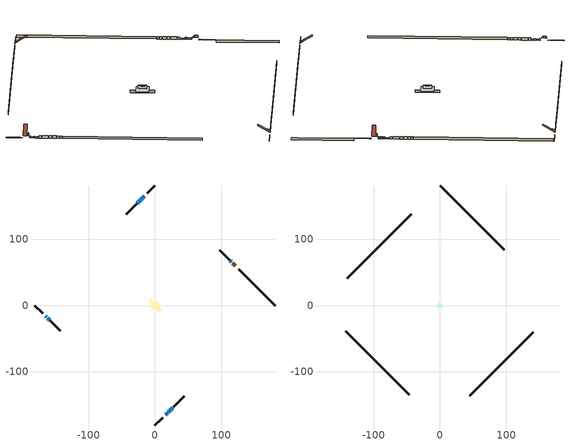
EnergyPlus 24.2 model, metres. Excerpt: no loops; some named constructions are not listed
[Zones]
conditioned space
 floor adiabatic (AdiabaticFloorConstruction): -9.08,0 0,9.08 9.08,0 0,-9.08 z0.23
 floor foundation (Slab1 construction): -10.72,6.07 -6.07,10.72 10.72,-6.07 6.07,-10.72 z-2.15
 wall outside (RimJoist1 construction): 0,-180.51 9.78,-170.73 / -180.51,0 -170.73,-9.78 / 0,180.51 -9.78,170.73 / 136.97,43.55 127.19,53.33 z0.23:0.53
 wall outside (RimJoist2 construction): 10.44,-170.08 11.31,-169.21 / -170.08,-10.44 -169.21,-11.31 / -10.44,170.08 -11.31,169.21 / 126.53,53.98 125.66,54.85 z0.23:0.53
 wall outside (AdiabaticWallConstruction 1): 120.7,59.82 120.05,60.46 / 119.4,61.12 118.6,61.91 / 117.95,62.56 117.13,63.39 / 116.47,64.04 116.1,64.42 z0.23:2.26
 wall outside (AdiabaticWallConstruction): -164.24,-16.27 -163.56,-16.95 / -16.27,164.24 -16.83,163.69 / 20.12,-160.39 21.79,-158.72 z0.23:1.83; 16.27,-164.24 17.15,-163.36 / -159.33,-21.18 -158.45,-22.06 z0.23:1.43; 17.8,-162.71 18.36,-162.15 z0.23:1.22; -17.48,163.03 -18.99,161.52 z0.23:1.91; -19.65,160.87 -21.09,159.43 z0.23:1.4; -21.74,158.77 -23.25,157.26 z0.23:1.32; 19.02,-161.5 19.47,-161.05 / 26.08,-154.44 26.48,-154.03 / -162.91,-17.61 -162.7,-17.81 / 115.44,65.07 115.24,65.28 / -162.05,-18.47 -161.8,-18.72 z0.23:1.45; 22.45,-158.07 24.12,-156.4 / 24.77,-155.74 25.42,-155.09 z0.23:1.02; -23.91,156.61 -25.63,154.88 z0.23:2.14; -26.29,154.22 -26.87,153.65 / -161.14,-19.37 -159.99,-20.52 z0.23:1.81; 114.58,65.93 113.21,67.3 / 27.14,-153.38 27.82,-152.69 z0.23:1.5
 wall outside (Wall1 construction): 28.48,-152.04 29.87,-150.64 / -157.8,-22.72 -156.4,-24.11 / -27.52,152.99 -28.92,151.6 / 112.56,67.96 111.16,69.35 z0.23:2.67
 wall outside (Wall2 construction): 30.53,-149.98 34.62,-145.89 / -155.74,-24.77 -151.65,-28.86 / -29.57,150.94 -33.67,146.85 / 110.5,70.01 106.41,74.1 z0.23:2.67
 wall outside (Wall3 construction): 35.28,-145.23 37.05,-143.46 / -150.99,-29.52 -149.22,-31.29 / -34.32,146.19 -36.1,144.42 / 105.75,74.76 103.98,76.53 z0.23:2.67
 wall outside (Wall4 construction): 37.71,-142.8 40.31,-140.21 / -148.56,-31.95 -145.97,-34.54 / -36.75,143.76 -39.35,141.16 / 103.32,77.19 100.73,79.78 z0.23:2.67
 wall outside (Wall5 construction): 40.96,-139.55 42.16,-138.35 / -145.31,-35.2 -144.11,-36.4 / -40.01,140.51 -41.21,139.3 / 100.07,80.44 98.87,81.64 z0.23:2.67
 wall outside (Wall6 construction): 42.82,-137.69 43.9,-136.61 / -143.45,-37.06 -142.37,-38.14 / -41.87,138.65 -42.95,137.57 / 98.21,82.3 97.13,83.38 z0.23:2.67
 wall foundation (FoundationWall1 construction): 137.62,42.89,-2.15 137.62,42.89,0.23 176.22,4.29,0.23 176.22,4.29,0 180.51,0,0 180.51,0,-2.15
 window (WindowConstruction 15): -164.24,-16.27 -163.56,-16.95 z0.23:1.83
 window (WindowConstruction 5): 16.27,-164.24 17.15,-163.36 z0.23:1.42
 window (WindowConstruction 6): 17.81,-162.71 18.36,-162.15 z0.23:1.22
 window (WindowConstruction 16): -16.27,164.24 -16.83,163.69 z0.23:1.83
 window (WindowConstruction 7): -17.48,163.03 -18.99,161.52 z0.23:1.91
 window (WindowConstruction 8): -19.65,160.87 -21.09,159.43 z0.23:1.4
 window (WindowConstruction 9): -21.74,158.77 -23.25,157.26 z0.23:1.32
 window (WindowConstruction 17): 19.02,-161.49 19.47,-161.05 z0.23:1.45
 window (WindowConstruction 10): 20.12,-160.39 21.79,-158.72 z0.23:1.83
 window (WindowConstruction 11): 22.45,-158.07 24.12,-156.4 z0.23:1.02
 window (WindowConstruction 12): 24.77,-155.74 25.42,-155.09 z0.23:1.02
 window (WindowConstruction 13): -23.91,156.6 -25.63,154.88 z0.23:2.14
 window (WindowConstruction 14): -26.29,154.22 -26.86,153.65 z0.23:1.81
 window (WindowConstruction 18): 26.08,-154.44 26.48,-154.03 z0.23:1.45
 window (WindowConstruction 19): -162.91,-17.61 -162.7,-17.81 z0.23:1.45
 window (WindowConstruction 20): 115.44,65.07 115.24,65.28 z0.23:1.45
 window (WindowConstruction): -162.05,-18.47 -161.8,-18.72 z0.23:1.45
 window (WindowConstruction 1): 114.58,65.93 113.21,67.3 z0.23:1.5
 window (WindowConstruction 2): 27.14,-153.38 27.82,-152.69 z0.23:1.5
 window (WindowConstruction 3): -161.14,-19.37 -159.99,-20.52 z0.23:1.81
 window (WindowConstruction 4): -159.33,-21.18 -158.45,-22.06 z0.23:1.42
 door (Door): 120.7,59.82 120.05,60.46 z0.23:2.26
 door (Door 1): 119.4,61.12 118.6,61.91 z0.23:2.26
 door (Door 2): 117.95,62.57 117.13,63.38 z0.23:2.26
 door (Door 3): 116.47,64.04 116.1,64.42 z0.23:2.26
 ceiling adiabatic (AdiabaticFloorConstruction): 0,-9.08 9.08,0 0,9.08 -9.08,0 z0.23
 roof outside (Roof4 construction): 15.61,-164.9,2.67 13.68,-162.97,4.26 13.12,-163.53,4.26 15.05,-165.46,2.67; -164.9,-15.61,2.67 -162.97,-13.68,4.26 -163.53,-13.12,4.26 -165.46,-15.05,2.67; -15.61,164.9,2.67 -13.68,162.97,4.26 -13.12,163.53,4.26 -15.05,165.46,2.67; 121.35,59.16,2.67 119.42,57.23,4.26 119.98,56.67,4.26 121.91,58.6,2.67
attic - vented
 floor to conditioned space (Floor1 construction Reversed): -5.86,0 0,5.86 5.86,0 0,-5.86 z2.67
 floor to conditioned space (Floor2 construction Reversed): -5.51,0 0,5.51 5.51,0 0,-5.51 z2.67
 floor to conditioned space (Floor3 construction Reversed): -2.77,0 0,2.77 2.77,0 0,-2.77 z2.67; -3.07,0 0,3.07 3.07,0 0,-3.07 z2.67
 wall outside (Wall7 construction): 44.56,-135.96 140.38,-40.14 / -141.72,-38.8 -45.9,-134.62 / -43.6,136.91 -139.42,41.09 / 96.48,84.04 0.66,179.86 z0.23:2.67
 roof outside (Roof1 construction): 14.4,-166.12,2.67 5.99,-157.71,9.6 3.56,-160.14,9.6 11.96,-168.55,2.67; -166.12,-14.4,2.67 -157.71,-5.99,9.6 -160.14,-3.56,9.6 -168.55,-11.96,2.67; -14.4,166.12,2.67 -5.99,157.71,9.6 -3.56,160.14,9.6 -11.96,168.55,2.67; 122.57,57.94,2.67 114.17,49.54,9.6 116.6,47.11,9.6 125,55.51,2.67
[Schedule:Day:Interval]
general water use schedule day: No, 01:00, 0.315068, 03:00, 0.287671, 04:00, 0.342466, 05:00, 0.369863, 06:00, 0.520548, 07:00, 0.60274, 08:00, 0.534247, 10:00, 0.506849, 11:00, 0.465753, 14:00, 0.479452, 15:00, 0.534247, 16:00, 0.589041, 17:00, 0.69863, 18:00, 0.876712, 19:00, 0.890411, 20:00, 0.986301, 21:00, 1, 22:00, 0.863014, 23:00, 0.616438, 24:00, 0.465753
general water use schedule default day; clothes dryer exhaust 0 schedule default day; cooling season schedule day; cooling season schedule day 2; cooling season schedule default day; exterior lighting schedule default day; natural vent schedule default day: No, 24:00, 0
clothes dryer exhaust 0 schedule day: No, 01:00, 0.123457, 02:00, 0.0740741, 03:00, 0.0493827, 04:00, 0.0246914, 05:00, 0.0493827, 06:00, 0.0740741, 07:00, 0.197531, 08:00, 0.395062, 09:00, 0.592593, 10:00, 0.839506, 11:00, 0.962963, 12:00, 1, 13:00, 0.91358, 14:00, 0.82716, 15:00, 0.716049, 16:00, 0.753086, 17:00, 0.679012, 18:00, 0.666667, 20:00, 0.62963, 21:00, 0.641975, 22:00, 0.666667, 23:00, 0.54321, 24:00, 0.296296
cooling season schedule day 1: No, 24:00, 1
exterior lighting schedule day: No, 01:00, 0.566667, 03:00, 0.524167, 05:00, 0.495833, 06:00, 0.5525, 07:00, 0.623333, 08:00, 0.580833, 09:00, 0.439167, 10:00, 0.354167, 12:00, 0.34, 13:00, 0.354167, 14:00, 0.396667, 15:00, 0.425, 16:00, 0.495833, 17:00, 0.623333, 18:00, 0.793333, 19:00, 0.906667, 20:00, 0.963333, 21:00, 0.991667, 22:00, 0.920833, 23:00, 0.793333, 24:00, 0.665833
exterior lighting schedule day 1: No, 01:00, 0.528571, 03:00, 0.488929, 05:00, 0.4625, 06:00, 0.515357, 07:00, 0.581429, 08:00, 0.541786, 09:00, 0.409643, 10:00, 0.330357, 12:00, 0.317143, 13:00, 0.330357, 14:00, 0.37, 15:00, 0.396429, 16:00, 0.4625, 17:00, 0.581429, 18:00, 0.74, 19:00, 0.845714, 20:00, 0.898571, 21:00, 0.925, 22:00, 0.858929, 23:00, 0.74, 24:00, 0.621071
exterior lighting schedule day 10: No, 01:00, 0.552381, 03:00, 0.510952, 05:00, 0.483333, 06:00, 0.538571, 07:00, 0.607619, 08:00, 0.56619, 09:00, 0.428095, 10:00, 0.345238, 12:00, 0.331429, 13:00, 0.345238, 14:00, 0.386667, 15:00, 0.414286, 16:00, 0.483333, 17:00, 0.607619, 18:00, 0.773333, 19:00, 0.88381, 20:00, 0.939048, 21:00, 0.966667, 22:00, 0.897619, 23:00, 0.773333, 24:00, 0.649048
exterior lighting schedule day 11: No, 01:00, 0.571429, 03:00, 0.528571, 05:00, 0.5, 06:00, 0.557143, 07:00, 0.628571, 08:00, 0.585714, 09:00, 0.442857, 10:00, 0.357143, 12:00, 0.342857, 13:00, 0.357143, 14:00, 0.4, 15:00, 0.428571, 16:00, 0.5, 17:00, 0.628571, 18:00, 0.8, 19:00, 0.914286, 20:00, 0.971429, 21:00, 1, 22:00, 0.928571, 23:00, 0.8, 24:00, 0.671429
exterior lighting schedule day 2: No, 01:00, 0.485714, 03:00, 0.449286, 05:00, 0.425, 06:00, 0.473571, 07:00, 0.534286, 08:00, 0.497857, 09:00, 0.376429, 10:00, 0.303571, 12:00, 0.291429, 13:00, 0.303571, 14:00, 0.34, 15:00, 0.364286, 16:00, 0.425, 17:00, 0.534286, 18:00, 0.68, 19:00, 0.777143, 20:00, 0.825714, 21:00, 0.85, 22:00, 0.789286, 23:00, 0.68, 24:00, 0.570714
exterior lighting schedule day 3: No, 01:00, 0.442857, 03:00, 0.409643, 05:00, 0.3875, 06:00, 0.431786, 07:00, 0.487143, 08:00, 0.453929, 09:00, 0.343214, 10:00, 0.276786, 12:00, 0.265714, 13:00, 0.276786, 14:00, 0.31, 15:00, 0.332143, 16:00, 0.3875, 17:00, 0.487143, 18:00, 0.62, 19:00, 0.708571, 20:00, 0.752857, 21:00, 0.775, 22:00, 0.719643, 23:00, 0.62, 24:00, 0.520357
exterior lighting schedule day 4: No, 01:00, 0.4, 03:00, 0.37, 05:00, 0.35, 06:00, 0.39, 07:00, 0.44, 08:00, 0.41, 09:00, 0.31, 10:00, 0.25, 12:00, 0.24, 13:00, 0.25, 14:00, 0.28, 15:00, 0.3, 16:00, 0.35, 17:00, 0.44, 18:00, 0.56, 19:00, 0.64, 20:00, 0.68, 21:00, 0.7, 22:00, 0.65, 23:00, 0.56, 24:00, 0.47
exterior lighting schedule day 5: No, 01:00, 0.380952, 03:00, 0.352381, 05:00, 0.333333, 06:00, 0.371429, 07:00, 0.419048, 08:00, 0.390476, 09:00, 0.295238, 10:00, 0.238095, 12:00, 0.228571, 13:00, 0.238095, 14:00, 0.266667, 15:00, 0.285714, 16:00, 0.333333, 17:00, 0.419048, 18:00, 0.533333, 19:00, 0.609524, 20:00, 0.647619, 21:00, 0.666667, 22:00, 0.619048, 23:00, 0.533333, 24:00, 0.447619
exterior lighting schedule day 6: No, 01:00, 0.390476, 03:00, 0.36119, 05:00, 0.341667, 06:00, 0.380714, 07:00, 0.429524, 08:00, 0.400238, 09:00, 0.302619, 10:00, 0.244048, 12:00, 0.234286, 13:00, 0.244048, 14:00, 0.273333, 15:00, 0.292857, 16:00, 0.341667, 17:00, 0.429524, 18:00, 0.546667, 19:00, 0.624762, 20:00, 0.66381, 21:00, 0.683333, 22:00, 0.634524, 23:00, 0.546667, 24:00, 0.45881
exterior lighting schedule day 7: No, 01:00, 0.419048, 03:00, 0.387619, 05:00, 0.366667, 06:00, 0.408571, 07:00, 0.460952, 08:00, 0.429524, 09:00, 0.324762, 10:00, 0.261905, 12:00, 0.251429, 13:00, 0.261905, 14:00, 0.293333, 15:00, 0.314286, 16:00, 0.366667, 17:00, 0.460952, 18:00, 0.586667, 19:00, 0.670476, 20:00, 0.712381, 21:00, 0.733333, 22:00, 0.680952, 23:00, 0.586667, 24:00, 0.492381
exterior lighting schedule day 8: No, 01:00, 0.466667, 03:00, 0.431667, 05:00, 0.408333, 06:00, 0.455, 07:00, 0.513333, 08:00, 0.478333, 09:00, 0.361667, 10:00, 0.291667, 12:00, 0.28, 13:00, 0.291667, 14:00, 0.326667, 15:00, 0.35, 16:00, 0.408333, 17:00, 0.513333, 18:00, 0.653333, 19:00, 0.746667, 20:00, 0.793333, 21:00, 0.816667, 22:00, 0.758333, 23:00, 0.653333, 24:00, 0.548333
exterior lighting schedule day 9: No, 01:00, 0.509524, 03:00, 0.47131, 05:00, 0.445833, 06:00, 0.496786, 07:00, 0.560476, 08:00, 0.522262, 09:00, 0.394881, 10:00, 0.318452, 12:00, 0.305714, 13:00, 0.318452, 14:00, 0.356667, 15:00, 0.382143, 16:00, 0.445833, 17:00, 0.560476, 18:00, 0.713333, 19:00, 0.815238, 20:00, 0.86619, 21:00, 0.891667, 22:00, 0.827976, 23:00, 0.713333, 24:00, 0.59869
[Schedule:Week:Daily]
general water use schedule Week Rule - Jan1-Dec31: general water use schedule day, general water use schedule day, general water use schedule day, general water use schedule day, general water use schedule day, general water use schedule day, general water use schedule day, general water use schedule default day, general water use schedule default day, general water use schedule default day, general water use schedule default day, general water use schedule default day
clothes dryer exhaust 0 schedule Week Rule - Jan1-Dec31: clothes dryer exhaust 0 schedule day, clothes dryer exhaust 0 schedule day, clothes dryer exhaust 0 schedule day, clothes dryer exhaust 0 schedule day, clothes dryer exhaust 0 schedule day, clothes dryer exhaust 0 schedule day, clothes dryer exhaust 0 schedule day, clothes dryer exhaust 0 schedule default day, clothes dryer exhaust 0 schedule default day, clothes dryer exhaust 0 schedule default day, clothes dryer exhaust 0 schedule default day, clothes dryer exhaust 0 schedule default day
cooling season schedule Week Rule - Jan1-May26: cooling season schedule day, cooling season schedule day, cooling season schedule day, cooling season schedule day, cooling season schedule day, cooling season schedule day, cooling season schedule day, cooling season schedule default day, cooling season schedule default day, cooling season schedule default day, cooling season schedule default day, cooling season schedule default day
cooling season schedule Week Rule - May27-Jun2: cooling season schedule day, cooling season schedule day, cooling season schedule day, cooling season schedule day, cooling season schedule day, cooling season schedule day 1, cooling season schedule day 1, cooling season schedule default day, cooling season schedule default day, cooling season schedule default day, cooling season schedule default day, cooling season schedule default day
cooling season schedule Week Rule - Jun3-Aug25: cooling season schedule day 1, cooling season schedule day 1, cooling season schedule day 1, cooling season schedule day 1, cooling season schedule day 1, cooling season schedule day 1, cooling season schedule day 1, cooling season schedule default day, cooling season schedule default day, cooling season schedule default day, cooling season schedule default day, cooling season schedule default day
cooling season schedule Week Rule - Aug26-Sep1: cooling season schedule day 1, cooling season schedule day 1, cooling season schedule day 1, cooling season schedule day 1, cooling season schedule day 1, cooling season schedule day 1, cooling season schedule day 2, cooling season schedule default day, cooling season schedule default day, cooling season schedule default day, cooling season schedule default day, cooling season schedule default day
cooling season schedule Week Rule - Sep2-Dec31: cooling season schedule day 2, cooling season schedule day 2, cooling season schedule day 2, cooling season schedule day 2, cooling season schedule day 2, cooling season schedule day 2, cooling season schedule day 2, cooling season schedule default day, cooling season schedule default day, cooling season schedule default day, cooling season schedule default day, cooling season schedule default day
exterior lighting schedule Week Rule - Jan1-Jan27: exterior lighting schedule day, exterior lighting schedule day, exterior lighting schedule day, exterior lighting schedule day, exterior lighting schedule day, exterior lighting schedule day, exterior lighting schedule day, exterior lighting schedule default day, exterior lighting schedule default day, exterior lighting schedule default day, exterior lighting schedule default day, exterior lighting schedule default day
exterior lighting schedule Week Rule - Jan28-Feb3: exterior lighting schedule day, exterior lighting schedule day, exterior lighting schedule day, exterior lighting schedule day, exterior lighting schedule day 1, exterior lighting schedule day 1, exterior lighting schedule day 1, exterior lighting schedule default day, exterior lighting schedule default day, exterior lighting schedule default day, exterior lighting schedule default day, exterior lighting schedule default day
exterior lighting schedule Week Rule - Feb4-Feb24: exterior lighting schedule day 1, exterior lighting schedule day 1, exterior lighting schedule day 1, exterior lighting schedule day 1, exterior lighting schedule day 1, exterior lighting schedule day 1, exterior lighting schedule day 1, exterior lighting schedule default day, exterior lighting schedule default day, exterior lighting schedule default day, exterior lighting schedule default day, exterior lighting schedule default day
exterior lighting schedule Week Rule - Feb25-Mar3: exterior lighting schedule day 1, exterior lighting schedule day 1, exterior lighting schedule day 1, exterior lighting schedule day 1, exterior lighting schedule day 2, exterior lighting schedule day 2, exterior lighting schedule day 2, exterior lighting schedule default day, exterior lighting schedule default day, exterior lighting schedule default day, exterior lighting schedule default day, exterior lighting schedule default day
exterior lighting schedule Week Rule - Mar4-Mar31: exterior lighting schedule day 2, exterior lighting schedule day 2, exterior lighting schedule day 2, exterior lighting schedule day 2, exterior lighting schedule day 2, exterior lighting schedule day 2, exterior lighting schedule day 2, exterior lighting schedule default day, exterior lighting schedule default day, exterior lighting schedule default day, exterior lighting schedule default day, exterior lighting schedule default day
exterior lighting schedule Week Rule - Apr1-Apr28: exterior lighting schedule day 3, exterior lighting schedule day 3, exterior lighting schedule day 3, exterior lighting schedule day 3, exterior lighting schedule day 3, exterior lighting schedule day 3, exterior lighting schedule day 3, exterior lighting schedule default day, exterior lighting schedule default day, exterior lighting schedule default day, exterior lighting schedule default day, exterior lighting schedule default day
exterior lighting schedule Week Rule - Apr29-May5: exterior lighting schedule day 3, exterior lighting schedule day 3, exterior lighting schedule day 4, exterior lighting schedule day 4, exterior lighting schedule day 4, exterior lighting schedule day 4, exterior lighting schedule day 4, exterior lighting schedule default day, exterior lighting schedule default day, exterior lighting schedule default day, exterior lighting schedule default day, exterior lighting schedule default day
exterior lighting schedule Week Rule - May6-May26: exterior lighting schedule day 4, exterior lighting schedule day 4, exterior lighting schedule day 4, exterior lighting schedule day 4, exterior lighting schedule day 4, exterior lighting schedule day 4, exterior lighting schedule day 4, exterior lighting schedule default day, exterior lighting schedule default day, exterior lighting schedule default day, exterior lighting schedule default day, exterior lighting schedule default day
exterior lighting schedule Week Rule - May27-Jun2: exterior lighting schedule day 4, exterior lighting schedule day 4, exterior lighting schedule day 4, exterior lighting schedule day 4, exterior lighting schedule day 4, exterior lighting schedule day 5, exterior lighting schedule day 5, exterior lighting schedule default day, exterior lighting schedule default day, exterior lighting schedule default day, exterior lighting schedule default day, exterior lighting schedule default day
exterior lighting schedule Week Rule - Jun3-Jun30: exterior lighting schedule day 5, exterior lighting schedule day 5, exterior lighting schedule day 5, exterior lighting schedule day 5, exterior lighting schedule day 5, exterior lighting schedule day 5, exterior lighting schedule day 5, exterior lighting schedule default day, exterior lighting schedule default day, exterior lighting schedule default day, exterior lighting schedule default day, exterior lighting schedule default day
exterior lighting schedule Week Rule - Jul1-Jul28: exterior lighting schedule day 6, exterior lighting schedule day 6, exterior lighting schedule day 6, exterior lighting schedule day 6, exterior lighting schedule day 6, exterior lighting schedule day 6, exterior lighting schedule day 6, exterior lighting schedule default day, exterior lighting schedule default day, exterior lighting schedule default day, exterior lighting schedule default day, exterior lighting schedule default day
exterior lighting schedule Week Rule - Jul29-Aug4: exterior lighting schedule day 6, exterior lighting schedule day 6, exterior lighting schedule day 6, exterior lighting schedule day 7, exterior lighting schedule day 7, exterior lighting schedule day 7, exterior lighting schedule day 7, exterior lighting schedule default day, exterior lighting schedule default day, exterior lighting schedule default day, exterior lighting schedule default day, exterior lighting schedule default day
exterior lighting schedule Week Rule - Aug5-Aug25: exterior lighting schedule day 7, exterior lighting schedule day 7, exterior lighting schedule day 7, exterior lighting schedule day 7, exterior lighting schedule day 7, exterior lighting schedule day 7, exterior lighting schedule day 7, exterior lighting schedule default day, exterior lighting schedule default day, exterior lighting schedule default day, exterior lighting schedule default day, exterior lighting schedule default day
exterior lighting schedule Week Rule - Aug26-Sep1: exterior lighting schedule day 7, exterior lighting schedule day 7, exterior lighting schedule day 7, exterior lighting schedule day 7, exterior lighting schedule day 7, exterior lighting schedule day 7, exterior lighting schedule day 8, exterior lighting schedule default day, exterior lighting schedule default day, exterior lighting schedule default day, exterior lighting schedule default day, exterior lighting schedule default day
exterior lighting schedule Week Rule - Sep2-Sep29: exterior lighting schedule day 8, exterior lighting schedule day 8, exterior lighting schedule day 8, exterior lighting schedule day 8, exterior lighting schedule day 8, exterior lighting schedule day 8, exterior lighting schedule day 8, exterior lighting schedule default day, exterior lighting schedule default day, exterior lighting schedule default day, exterior lighting schedule default day, exterior lighting schedule default day
exterior lighting schedule Week Rule - Sep30-Oct6: exterior lighting schedule day 8, exterior lighting schedule day 9, exterior lighting schedule day 9, exterior lighting schedule day 9, exterior lighting schedule day 9, exterior lighting schedule day 9, exterior lighting schedule day 9, exterior lighting schedule default day, exterior lighting schedule default day, exterior lighting schedule default day, exterior lighting schedule default day, exterior lighting schedule default day
exterior lighting schedule Week Rule - Oct7-Oct27: exterior lighting schedule day 9, exterior lighting schedule day 9, exterior lighting schedule day 9, exterior lighting schedule day 9, exterior lighting schedule day 9, exterior lighting schedule day 9, exterior lighting schedule day 9, exterior lighting schedule default day, exterior lighting schedule default day, exterior lighting schedule default day, exterior lighting schedule default day, exterior lighting schedule default day
exterior lighting schedule Week Rule - Oct28-Nov3: exterior lighting schedule day 9, exterior lighting schedule day 9, exterior lighting schedule day 9, exterior lighting schedule day 9, exterior lighting schedule day 10, exterior lighting schedule day 10, exterior lighting schedule day 10, exterior lighting schedule default day, exterior lighting schedule default day, exterior lighting schedule default day, exterior lighting schedule default day, exterior lighting schedule default day
exterior lighting schedule Week Rule - Nov4-Nov24: exterior lighting schedule day 10, exterior lighting schedule day 10, exterior lighting schedule day 10, exterior lighting schedule day 10, exterior lighting schedule day 10, exterior lighting schedule day 10, exterior lighting schedule day 10, exterior lighting schedule default day, exterior lighting schedule default day, exterior lighting schedule default day, exterior lighting schedule default day, exterior lighting schedule default day
exterior lighting schedule Week Rule - Nov25-Dec1: exterior lighting schedule day 10, exterior lighting schedule day 10, exterior lighting schedule day 10, exterior lighting schedule day 10, exterior lighting schedule day 10, exterior lighting schedule day 10, exterior lighting schedule day 11, exterior lighting schedule default day, exterior lighting schedule default day, exterior lighting schedule default day, exterior lighting schedule default day, exterior lighting schedule default day
exterior lighting schedule Week Rule - Dec2-Dec31: exterior lighting schedule day 11, exterior lighting schedule day 11, exterior lighting schedule day 11, exterior lighting schedule day 11, exterior lighting schedule day 11, exterior lighting schedule day 11, exterior lighting schedule day 11, exterior lighting schedule default day, exterior lighting schedule default day, exterior lighting schedule default day, exterior lighting schedule default day, exterior lighting schedule default day
natural vent schedule Week Rule - Jan1-Dec31: natural vent schedule default day, natural vent schedule default day, natural vent schedule default day, natural vent schedule default day, natural vent schedule default day, natural vent schedule default day, natural vent schedule default day, natural vent schedule default day, natural vent schedule default day, natural vent schedule default day, natural vent schedule default day, natural vent schedule default day
[Schedule:Year]
clothes dryer exhaust 0 schedule: clothes dryer exhaust 0 schedule Week Rule - Jan1-Dec31, 1, 1, 12, 31
cooling season schedule: cooling season schedule Week Rule - Jan1-May26, 1, 1, 5, 26, cooling season schedule Week Rule - May27-Jun2, 5, 27, 6, 2, cooling season schedule Week Rule - Jun3-Aug25, 6, 3, 8, 25, cooling season schedule Week Rule - Aug26-Sep1, 8, 26, 9, 1, cooling season schedule Week Rule - Sep2-Dec31, 9, 2, 12, 31
natural vent schedule: natural vent schedule Week Rule - Jan1-Dec31, 1, 1, 12, 31
